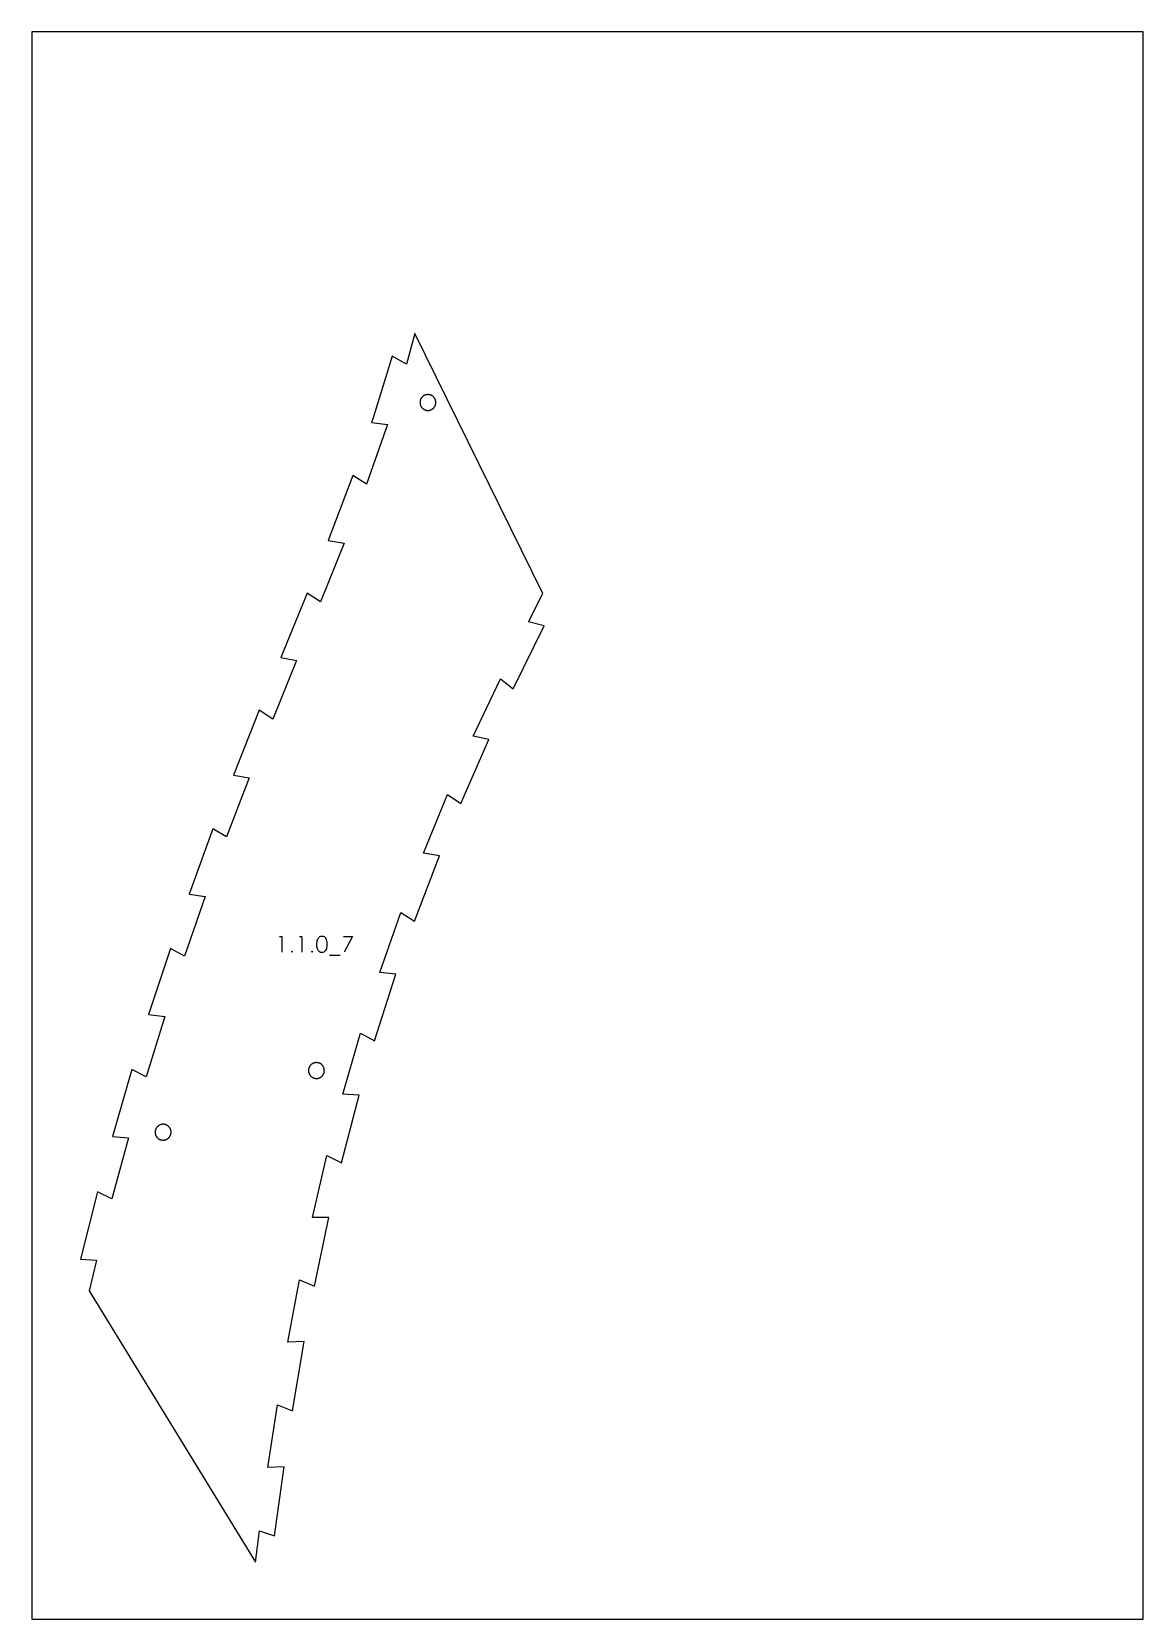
# Model space of a CAD drawing. Header units: millimetres. Extents: x 30 to 730, y -1029 to -29.
import ezdxf

# ---------------------------------------------------------------- set-up
doc = ezdxf.new("R2010")
doc.units = ezdxf.units.MM
doc.header["$MEASUREMENT"] = 0
for name, color, linetype, true_color in [('Default', 18, 'Continuous', 0x000000), ('unroll 20160516$la_engrave', 5, 'Continuous', 0x0000ff), ('unroll 20160516$la_inner_cut', 3, 'Continuous', 0x00ff00), ('unroll 20160516$la_outer_cut', 1, 'Continuous', 0xff0000)]:
    doc.layers.add(name, color=color, linetype=linetype, true_color=true_color)

msp = doc.modelspace()

# ---------------------------------------------------------------- linework, layer by layer
at = {"layer": 'Default'}
msp.add_lwpolyline([(29.7, -1028.6), (729.7, -1028.6), (729.7, -28.6), (29.7, -28.6)], close=True, dxfattribs=at)
at = {"layer": 'unroll 20160516$la_engrave'}
for points in [[(185.6, -598.5), (187.1, -598.5), (187.1, -608.3)], [(198.4, -598.5), (199.8, -598.5), (199.8, -608.3)], [(226.1, -598.5), (231.7, -598.5), (226.5, -608.3)], [(217.1, -610.3), (223.9, -610.3)]]:
    msp.add_lwpolyline(points, dxfattribs=at)
for points in [[(210.8, -608.1), (210.3, -607.6), (209.8, -606.8), (209.4, -605.8), (209.4, -605.7), (209.4, -605.5), (209.3, -605.2), (209.3, -604.8), (209.2, -603.5), (209.3, -602.3), (209.4, -601.8), (209.4, -601.4), (209.4, -601.2), (209.5, -601), (209.9, -599.9), (210.2, -599.5), (210.4, -599.2), (211, -598.6), (211.7, -598.4), (212.3, -598.2), (213.2, -598.3), (213.9, -598.6), (214.4, -599.1), (214.9, -599.8), (215.1, -600.4), (215.4, -601.3), (215.5, -602), (215.5, -603.1), (215.6, -604.1), (215.5, -604.9), (215.4, -605.7), (215.2, -606.3), (214.9, -606.9), (214.5, -607.5), (214, -608), (213.6, -608.3), (213, -608.5), (212.4, -608.6), (211.6, -608.5)], [(193.6, -607.8), (193.7, -607.9), (193.8, -608.1), (193.7, -608.2), (193.6, -608.3), (193.4, -608.2), (193.3, -608.1), (193.4, -607.9)], [(206.3, -607.8), (206.5, -607.9), (206.5, -608.1), (206.5, -608.2), (206.3, -608.3), (206.1, -608.2), (206.1, -608.1), (206.1, -607.9)]]:
    msp.add_lwpolyline(points, close=True, dxfattribs=at)
at = {"layer": 'unroll 20160516$la_inner_cut'}
for points in [[(284.2, -262.1), (284.1, -262), (284.1, -261.8), (284.1, -261.6), (284.1, -261.4), (284.1, -261.3), (284, -261.1), (284, -260.9), (284, -260.8), (283.9, -260.6), (283.9, -260.4), (283.8, -260.3), (283.7, -260.1), (283.7, -260), (283.6, -259.8), (283.5, -259.6), (283.4, -259.5), (283.3, -259.3), (283.2, -259.2), (283.1, -259.1), (283, -258.9), (282.9, -258.8), (282.8, -258.7), (282.6, -258.5), (282.5, -258.4), (282.4, -258.3), (282.3, -258.2), (282.1, -258.1), (282, -258), (281.8, -257.9), (281.7, -257.8), (281.5, -257.7), (281.4, -257.7), (281.2, -257.6), (281.1, -257.5), (280.9, -257.4), (280.7, -257.4), (280.6, -257.3), (280.4, -257.3), (280.2, -257.2), (280.1, -257.2), (279.9, -257.2), (279.7, -257.2), (279.5, -257.1), (279.4, -257.1), (279.2, -257.1), (279, -257.1), (278.8, -257.1), (278.7, -257.2), (278.5, -257.2), (278.3, -257.2), (278.2, -257.2), (278, -257.3), (277.8, -257.3), (277.7, -257.4), (277.5, -257.4), (277.3, -257.5), (277.2, -257.5), (277, -257.6), (276.9, -257.7), (276.7, -257.8), (276.6, -257.9), (276.4, -258), (276.3, -258.1), (276.1, -258.2), (276, -258.3), (275.9, -258.4), (275.7, -258.5), (275.6, -258.6), (275.5, -258.7), (275.4, -258.9), (275.3, -259), (275.1, -259.1), (275, -259.3), (275, -259.4), (274.9, -259.6), (274.8, -259.7), (274.7, -259.9), (274.6, -260), (274.5, -260.2), (274.5, -260.3), (274.4, -260.5), (274.4, -260.7), (274.3, -260.8), (274.3, -261), (274.2, -261.2), (274.2, -261.4), (274.2, -261.5), (274.2, -261.7), (274.2, -261.9), (274.2, -262), (274.2, -262.2), (274.2, -262.4), (274.2, -262.6), (274.2, -262.7), (274.2, -262.9), (274.2, -263.1), (274.3, -263.2), (274.3, -263.4), (274.4, -263.6), (274.4, -263.7), (274.5, -263.9), (274.5, -264.1), (274.6, -264.2), (274.7, -264.4), (274.8, -264.5), (274.9, -264.7), (275, -264.8), (275, -265), (275.1, -265.1), (275.3, -265.3), (275.4, -265.4), (275.5, -265.5), (275.6, -265.7), (275.7, -265.8), (275.9, -265.9), (276, -266), (276.1, -266.1), (276.3, -266.2), (276.4, -266.3), (276.6, -266.4), (276.7, -266.5), (276.9, -266.6), (277, -266.6), (277.2, -266.7), (277.3, -266.8), (277.5, -266.8), (277.7, -266.9), (277.8, -267), (278, -267), (278.2, -267), (278.3, -267.1), (278.5, -267.1), (278.7, -267.1), (278.8, -267.1), (279, -267.1), (279.2, -267.1), (279.4, -267.1), (279.5, -267.1), (279.7, -267.1), (279.9, -267.1), (280.1, -267), (280.2, -267), (280.4, -267), (280.6, -266.9), (280.7, -266.9), (280.9, -266.8), (281.1, -266.8), (281.2, -266.7), (281.4, -266.6), (281.5, -266.5), (281.7, -266.4), (281.8, -266.4), (282, -266.3), (282.1, -266.2), (282.3, -266.1), (282.4, -265.9), (282.5, -265.8), (282.6, -265.7), (282.8, -265.6), (282.9, -265.5), (283, -265.3), (283.1, -265.2), (283.2, -265.1), (283.3, -264.9), (283.4, -264.8), (283.5, -264.6), (283.6, -264.5), (283.7, -264.3), (283.7, -264.2), (283.8, -264), (283.9, -263.8), (283.9, -263.7), (284, -263.5), (284, -263.3), (284, -263.2), (284.1, -263), (284.1, -262.8), (284.1, -262.7), (284.1, -262.5), (284.1, -262.3)], [(214, -682.9), (213.9, -682.8), (213.9, -682.6), (213.9, -682.4), (213.9, -682.2), (213.9, -682.1), (213.8, -681.9), (213.8, -681.7), (213.8, -681.6), (213.7, -681.4), (213.7, -681.2), (213.6, -681.1), (213.5, -680.9), (213.5, -680.8), (213.4, -680.6), (213.3, -680.4), (213.2, -680.3), (213.1, -680.2), (213, -680), (212.9, -679.9), (212.8, -679.7), (212.7, -679.6), (212.6, -679.5), (212.4, -679.4), (212.3, -679.2), (212.2, -679.1), (212.1, -679), (211.9, -678.9), (211.8, -678.8), (211.6, -678.7), (211.5, -678.6), (211.3, -678.5), (211.2, -678.5), (211, -678.4), (210.9, -678.3), (210.7, -678.3), (210.5, -678.2), (210.4, -678.1), (210.2, -678.1), (210, -678.1), (209.9, -678), (209.7, -678), (209.5, -678), (209.3, -678), (209.2, -677.9), (209, -677.9), (208.8, -677.9), (208.6, -677.9), (208.5, -678), (208.3, -678), (208.1, -678), (208, -678), (207.8, -678.1), (207.6, -678.1), (207.5, -678.2), (207.3, -678.2), (207.1, -678.3), (207, -678.3), (206.8, -678.4), (206.7, -678.5), (206.5, -678.6), (206.4, -678.7), (206.2, -678.8), (206.1, -678.9), (205.9, -679), (205.8, -679.1), (205.7, -679.2), (205.5, -679.3), (205.4, -679.4), (205.3, -679.5), (205.2, -679.7), (205.1, -679.8), (204.9, -679.9), (204.8, -680.1), (204.8, -680.2), (204.7, -680.4), (204.6, -680.5), (204.5, -680.7), (204.4, -680.8), (204.3, -681), (204.3, -681.2), (204.2, -681.3), (204.2, -681.5), (204.1, -681.7), (204.1, -681.8), (204, -682), (204, -682.2), (204, -682.3), (204, -682.5), (204, -682.7), (204, -682.9), (204, -683), (204, -683.2), (204, -683.4), (204, -683.5), (204, -683.7), (204, -683.9), (204.1, -684.1), (204.1, -684.2), (204.2, -684.4), (204.2, -684.6), (204.3, -684.7), (204.3, -684.9), (204.4, -685), (204.5, -685.2), (204.6, -685.3), (204.7, -685.5), (204.8, -685.6), (204.8, -685.8), (204.9, -685.9), (205.1, -686.1), (205.2, -686.2), (205.3, -686.3), (205.4, -686.5), (205.5, -686.6), (205.7, -686.7), (205.8, -686.8), (205.9, -686.9), (206.1, -687), (206.2, -687.1), (206.4, -687.2), (206.5, -687.3), (206.7, -687.4), (206.8, -687.5), (207, -687.5), (207.1, -687.6), (207.3, -687.7), (207.5, -687.7), (207.6, -687.8), (207.8, -687.8), (208, -687.8), (208.1, -687.9), (208.3, -687.9), (208.5, -687.9), (208.6, -687.9), (208.8, -687.9), (209, -687.9), (209.2, -687.9), (209.3, -687.9), (209.5, -687.9), (209.7, -687.9), (209.9, -687.9), (210, -687.8), (210.2, -687.8), (210.4, -687.7), (210.5, -687.7), (210.7, -687.6), (210.9, -687.6), (211, -687.5), (211.2, -687.4), (211.3, -687.3), (211.5, -687.3), (211.6, -687.2), (211.8, -687.1), (211.9, -687), (212.1, -686.9), (212.2, -686.8), (212.3, -686.6), (212.4, -686.5), (212.6, -686.4), (212.7, -686.3), (212.8, -686.1), (212.9, -686), (213, -685.9), (213.1, -685.7), (213.2, -685.6), (213.3, -685.4), (213.4, -685.3), (213.5, -685.1), (213.5, -685), (213.6, -684.8), (213.7, -684.6), (213.7, -684.5), (213.8, -684.3), (213.8, -684.1), (213.8, -684), (213.9, -683.8), (213.9, -683.6), (213.9, -683.5), (213.9, -683.3), (213.9, -683.1)], [(117.4, -721.8), (117.4, -721.6), (117.4, -721.5), (117.4, -721.3), (117.4, -721.1), (117.3, -720.9), (117.3, -720.8), (117.3, -720.6), (117.2, -720.4), (117.2, -720.3), (117.1, -720.1), (117, -719.9), (117, -719.8), (116.9, -719.6), (116.8, -719.5), (116.7, -719.3), (116.7, -719.2), (116.6, -719), (116.5, -718.9), (116.4, -718.7), (116.3, -718.6), (116.1, -718.5), (116, -718.4), (115.9, -718.2), (115.8, -718.1), (115.6, -718), (115.5, -717.9), (115.4, -717.8), (115.2, -717.7), (115.1, -717.6), (114.9, -717.5), (114.8, -717.4), (114.6, -717.3), (114.5, -717.3), (114.3, -717.2), (114.1, -717.1), (114, -717.1), (113.8, -717), (113.7, -717), (113.5, -716.9), (113.3, -716.9), (113.1, -716.9), (113, -716.8), (112.8, -716.8), (112.6, -716.8), (112.5, -716.8), (112.3, -716.8), (112.1, -716.8), (111.9, -716.8), (111.8, -716.9), (111.6, -716.9), (111.4, -716.9), (111.2, -716.9), (111.1, -717), (110.9, -717), (110.7, -717.1), (110.6, -717.2), (110.4, -717.2), (110.3, -717.3), (110.1, -717.4), (110, -717.5), (109.8, -717.5), (109.7, -717.6), (109.5, -717.7), (109.4, -717.8), (109.2, -717.9), (109.1, -718.1), (109, -718.2), (108.9, -718.3), (108.7, -718.4), (108.6, -718.5), (108.5, -718.7), (108.4, -718.8), (108.3, -719), (108.2, -719.1), (108.1, -719.3), (108, -719.4), (107.9, -719.6), (107.9, -719.7), (107.8, -719.9), (107.7, -720), (107.7, -720.2), (107.6, -720.4), (107.6, -720.5), (107.5, -720.7), (107.5, -720.9), (107.5, -721), (107.4, -721.2), (107.4, -721.4), (107.4, -721.6), (107.4, -721.7), (107.4, -721.9), (107.4, -722.1), (107.4, -722.2), (107.4, -722.4), (107.5, -722.6), (107.5, -722.8), (107.5, -722.9), (107.6, -723.1), (107.6, -723.3), (107.7, -723.4), (107.7, -723.6), (107.8, -723.8), (107.9, -723.9), (107.9, -724.1), (108, -724.2), (108.1, -724.4), (108.2, -724.5), (108.3, -724.7), (108.4, -724.8), (108.5, -724.9), (108.6, -725.1), (108.7, -725.2), (108.9, -725.3), (109, -725.5), (109.1, -725.6), (109.2, -725.7), (109.4, -725.8), (109.5, -725.9), (109.7, -726), (109.8, -726.1), (110, -726.2), (110.1, -726.3), (110.3, -726.3), (110.4, -726.4), (110.6, -726.5), (110.7, -726.5), (110.9, -726.6), (111.1, -726.6), (111.2, -726.7), (111.4, -726.7), (111.6, -726.7), (111.8, -726.8), (111.9, -726.8), (112.1, -726.8), (112.3, -726.8), (112.5, -726.8), (112.6, -726.8), (112.8, -726.8), (113, -726.8), (113.1, -726.8), (113.3, -726.7), (113.5, -726.7), (113.7, -726.7), (113.8, -726.6), (114, -726.6), (114.1, -726.5), (114.3, -726.4), (114.5, -726.4), (114.6, -726.3), (114.8, -726.2), (114.9, -726.1), (115.1, -726), (115.2, -725.9), (115.4, -725.8), (115.5, -725.7), (115.6, -725.6), (115.8, -725.5), (115.9, -725.4), (116, -725.3), (116.1, -725.1), (116.3, -725), (116.4, -724.9), (116.5, -724.7), (116.6, -724.6), (116.7, -724.4), (116.7, -724.3), (116.8, -724.1), (116.9, -724), (117, -723.8), (117, -723.7), (117.1, -723.5), (117.2, -723.3), (117.2, -723.2), (117.3, -723), (117.3, -722.8), (117.3, -722.7), (117.4, -722.5), (117.4, -722.3), (117.4, -722.2), (117.4, -722)]]:
    msp.add_lwpolyline(points, close=True, dxfattribs=at)
at = {"layer": 'unroll 20160516$la_outer_cut'}
msp.add_lwpolyline([(170.5, -992.7), (173, -972.8), (182.6, -976.1), (188.6, -932.5), (178.4, -933.1), (184.4, -893.6), (193.9, -897.2), (201.2, -853.7), (191, -854.1), (198.3, -814.7), (207.7, -818.7), (216.7, -775.6), (206.5, -775.5), (215.5, -736.5), (224.7, -741), (235.8, -698.4), (225.6, -697.8), (236.7, -659.3), (245.6, -664.3), (259, -622.3), (248.9, -621.2), (262.1, -583.4), (270.7, -588.8), (286.4, -547.7), (276.3, -546), (291.5, -509), (299.9, -514.8), (317.6, -474.5), (307.7, -472.3), (324.8, -436.1), (332.8, -442.4), (352.4, -402.9), (342.5, -400.3), (351.5, -382.4), (271, -218.7), (265.6, -237.9), (256.6, -233), (244.8, -271.2), (243.6, -274.8), (253.7, -275.9), (240.5, -313.5), (231.9, -308.1), (216.3, -349.1), (226.4, -350.8), (211.6, -387.8), (203.1, -382.2), (186.5, -422.8), (196.5, -424.7), (181.5, -461.6), (172.9, -456), (156.7, -496.8), (166.7, -498.6), (152.4, -535.8), (143.7, -530.6), (128.8, -571.8), (138.8, -573.3), (125.8, -611), (117, -606), (103.3, -647.7), (113.5, -648.9), (101.7, -687), (92.7, -682.3), (80.5, -724.4), (90.7, -725.3), (80.2, -763.7), (71.1, -759.3), (60.3, -801.8), (70.5, -802.4), (65.8, -821.7)], close=True, dxfattribs=at)

doc.saveas('drawing.dxf')
